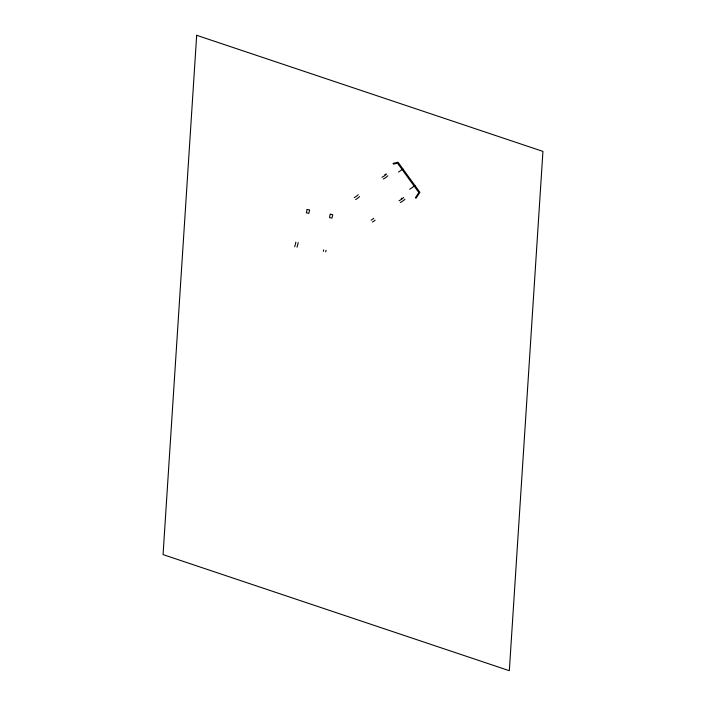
<?xml version="1.0" encoding="UTF-8"?>
<svg xmlns="http://www.w3.org/2000/svg" width="706" height="706" viewBox="0 0 706 706"><rect width="100%" height="100%" fill="white"/><g stroke="black" fill="none" stroke-linecap="round" stroke-linejoin="round"><path stroke-width="1.06" d="M415.428 197.654L418.843 192.561L397.487 163.157L393.445 164.127M415.94 198.342L419.929 192.385L398.016 162.212L392.96 163.43M398.546 172.052L402.95 169.008M409.692 189.261L414.996 185.59M298.188 242.573A6.425 1.35 -78.3 0 1 296.979 247.206M295.849 242.087A6.425 1.35 -78.3 0 1 294.64 246.721M326.075 250.295A6.425 1.35 -78.3 0 1 325.66 251.874M323.727 249.809A6.425 1.35 -78.3 0 1 323.322 251.389M401.882 198.139A3.406 1.05 -36 0 1 401.176 198.668M404.953 199.251A5.683 1.747 -36 0 1 400.293 202.472M403.682 197.504A5.683 1.747 -36 0 1 399.022 200.725M375.142 220.175A6.433 1.977 -36 0 1 372.406 222.063M373.774 218.295A6.433 1.977 -36 0 1 371.038 220.184M386.632 174.029A5.683 1.747 -36 0 1 381.972 177.25M387.903 175.776A5.683 1.747 -36 0 1 383.243 178.997M385.467 174.091A3.406 1.05 -36 0 1 384.832 174.664M358.216 194.697A6.433 1.977 -36 0 1 354.288 197.662M359.583 196.586A6.433 1.977 -36 0 1 355.656 199.542M196.674 35.3L163.06 554.598L509.326 670.7L542.94 151.402L196.674 35.3M307.128 209.426L306.342 212.841L308.84 213.362L309.625 209.947L307.128 209.426M330.249 214.2L329.464 217.616L331.961 218.136L332.755 214.721L330.249 214.2"/></g></svg>
